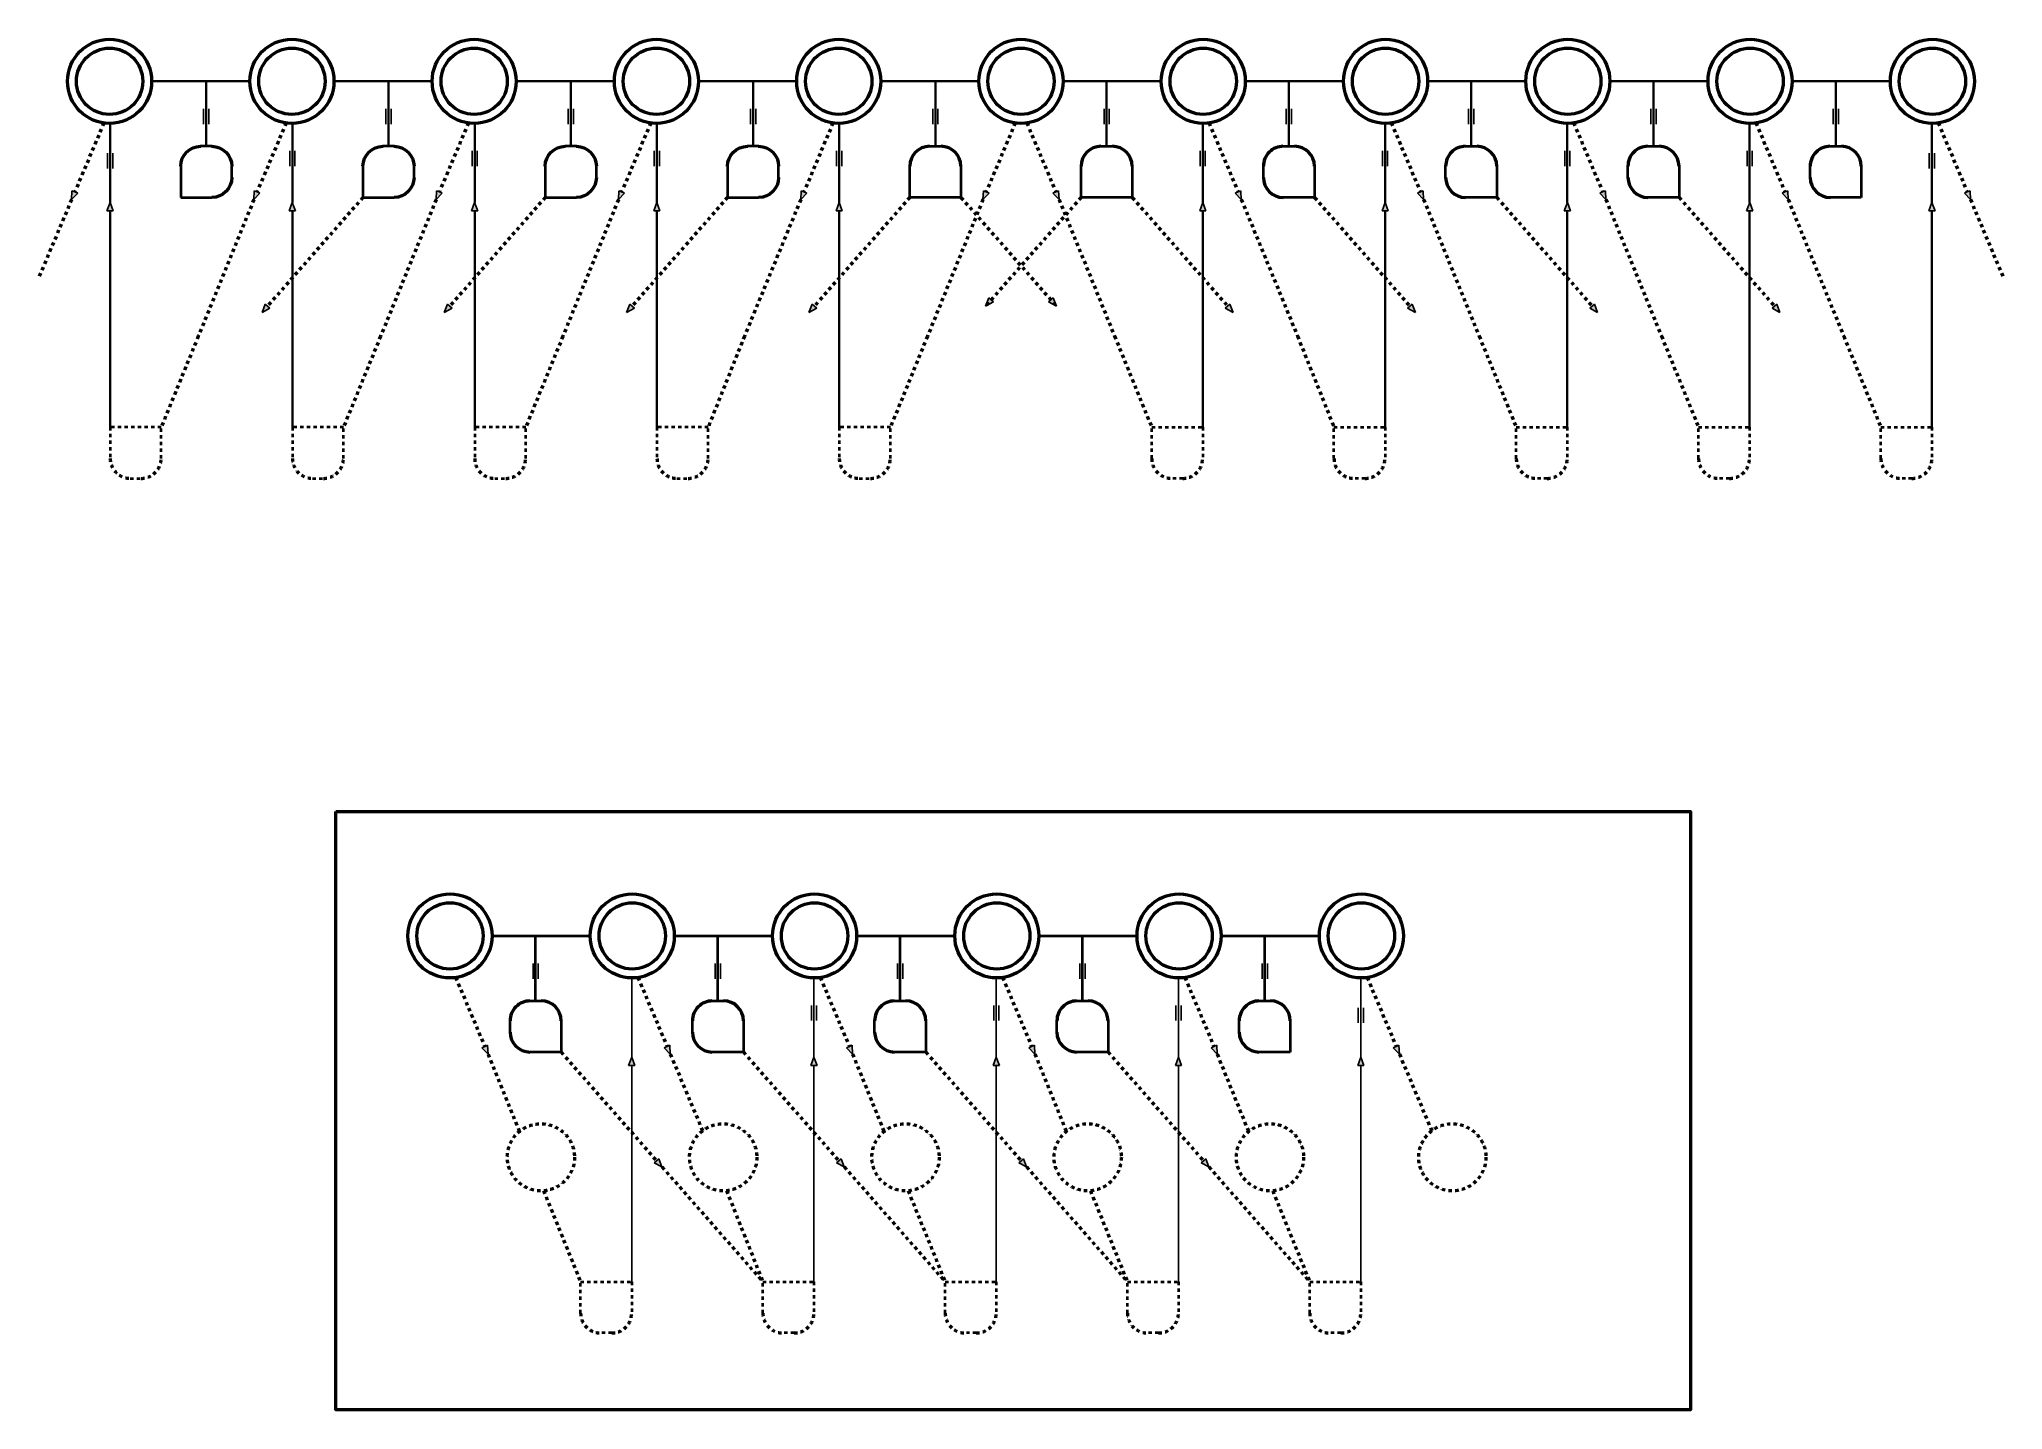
# Model space of a CAD drawing. Header units: centimetres. Extents: x -184 to 1587, y 109 to 1345.
import ezdxf

# ---------------------------------------------------------------- set-up
doc = ezdxf.new("R2010")
doc.units = ezdxf.units.CM
doc.header["$LTSCALE"] = 6
doc.header["$MEASUREMENT"] = 0
doc.linetypes.add('Demox2', pattern=[1, 0.5, -0.5])

# ---------------------------------------------------------------- blocks, each defined once
blk = doc.blocks.new('0')
at = {"lineweight": 40}
for p, q in [((245.5, 444.4), (245.5, 472.5)), ((245.5, 472.5), (273.6, 472.5)), ((291.6, 454.5), (291.6, 444.4)), ((273.6, 426.4), (263.5, 426.4))]:
    blk.add_line(p, q, dxfattribs=at)
at = {"lineweight": 50}
for centre, start, end in [((273.6, 454.5), 0, 90), ((263.5, 444.4), 180, 270), ((273.6, 444.4), 270, 0)]:
    blk.add_arc(centre, 18, start, end, dxfattribs=at)

msp = doc.modelspace()

# ---------------------------------------------------------------- hatches: boundary and pattern name
h = msp.add_hatch(color=256)
h.dxf.hatch_style = 1
h.paths.add_polyline_path([(728, 1109.8), (725.9, 1108), (733, 1104.2)])
h.paths.add_polyline_path([(730.1, 1111.7), (728, 1109.8), (733, 1104.2)])
h.paths.add_polyline_path([(672.1, 1111.7), (669.2, 1104.2), (674.2, 1109.8)])
h.paths.add_polyline_path([(674.2, 1109.8), (669.2, 1104.2), (676.3, 1108)])
h.paths.add_polyline_path([(735, 1208.3), (732.5, 1207.2), (729.9, 1206.1), (735.4, 1200.3)])
h.paths.add_polyline_path([(889.5, 1106), (887.4, 1104.2), (885.3, 1102.4), (892.4, 1098.6)])
h.paths.add_polyline_path([(865, 1197.6), (862.3, 1190.1), (865, 1190.1), (867.8, 1190.1)])
h.paths.add_polyline_path([(899.4, 1208.3), (896.9, 1207.2), (894.3, 1206.1), (899.8, 1200.3)])
h.paths.add_polyline_path([(1053.9, 1106), (1051.8, 1104.2), (1049.7, 1102.4), (1056.8, 1098.6)])
h.paths.add_polyline_path([(1029.5, 1197.6), (1026.7, 1190.1), (1029.5, 1190.1), (1032.3, 1190.1)])
h.paths.add_polyline_path([(1063.9, 1208.3), (1061.3, 1207.2), (1058.7, 1206.1), (1064.2, 1200.3)])
h.paths.add_polyline_path([(1193.9, 1197.6), (1191.1, 1190.1), (1193.9, 1190.1), (1196.7, 1190.1)])
h.paths.add_polyline_path([(1218.3, 1106), (1216.2, 1104.2), (1214.1, 1102.4), (1221.2, 1098.6)])
h.paths.add_polyline_path([(1228.3, 1208.3), (1225.7, 1207.2), (1223.1, 1206.1), (1228.6, 1200.3)])
h.paths.add_polyline_path([(1382.7, 1106), (1380.6, 1104.2), (1378.5, 1102.4), (1385.6, 1098.6)])
h.paths.add_polyline_path([(1358.3, 1197.6), (1355.5, 1190.1), (1358.3, 1190.1), (1361.1, 1190.1)])
h.paths.add_polyline_path([(1392.7, 1208.3), (1390.1, 1207.2), (1387.5, 1206.1), (1393, 1200.3)])
h.paths.add_polyline_path([(1522.7, 1197.6), (1519.9, 1190.1), (1522.7, 1190.1), (1525.5, 1190.1)])
h.paths.add_polyline_path([(1557.1, 1208.3), (1554.5, 1207.2), (1552, 1206.1), (1557.4, 1200.3)])
h.paths.add_polyline_path([(667.2, 1208.3), (669.7, 1207.2), (672.3, 1206.1), (666.8, 1200.3)])
h.paths.add_polyline_path([(537.2, 1197.6), (539.9, 1190.1), (537.2, 1190.1), (534.4, 1190.1)])
h.paths.add_polyline_path([(512.7, 1106), (514.8, 1104.2), (516.9, 1102.4), (509.8, 1098.6)])
h.paths.add_polyline_path([(502.8, 1208.3), (505.3, 1207.2), (507.9, 1206.1), (502.4, 1200.3)])
h.paths.add_polyline_path([(372.7, 1197.6), (375.5, 1190.1), (372.7, 1190.1), (369.9, 1190.1)])
h.paths.add_polyline_path([(348.3, 1106), (350.4, 1104.2), (352.5, 1102.4), (345.4, 1098.6)])
h.paths.add_polyline_path([(338.4, 1208.3), (340.9, 1207.2), (343.5, 1206.1), (338, 1200.3)])
h.paths.add_polyline_path([(208.3, 1197.6), (211.1, 1190.1), (208.3, 1190.1), (205.5, 1190.1)])
h.paths.add_polyline_path([(183.9, 1106), (186, 1104.2), (188.1, 1102.4), (181, 1098.6)])
h.paths.add_polyline_path([(174, 1208.3), (176.5, 1207.2), (179.1, 1206.1), (173.6, 1200.3)])
h.paths.add_polyline_path([(43.9, 1197.6), (46.7, 1190.1), (43.9, 1190.1), (41.1, 1190.1)])
h.paths.add_polyline_path([(9.5, 1208.3), (12.1, 1207.2), (14.7, 1206.1), (9.2, 1200.3)])
h.paths.add_polyline_path([(19.5, 1106), (21.6, 1104.2), (23.7, 1102.4), (16.6, 1098.6)])
h.paths.add_polyline_path([(-120.5, 1197.6), (-117.7, 1190.1), (-120.5, 1190.1), (-123.3, 1190.1)])
h.paths.add_polyline_path([(-154.9, 1208.3), (-152.3, 1207.2), (-149.7, 1206.1), (-155.2, 1200.3)])
h = msp.add_hatch(color=256)
h.dxf.hatch_style = 1
h.paths.add_polyline_path([(220, 437.8), (217.5, 436.7), (214.9, 435.6), (220.4, 429.8)])
h.paths.add_polyline_path([(350, 427.1), (347.2, 419.6), (350, 419.6), (352.8, 419.6)])
h.paths.add_polyline_path([(374.4, 335.5), (372.4, 333.7), (370.3, 331.9), (377.3, 328.1)])
h.paths.add_polyline_path([(384.4, 437.8), (381.9, 436.7), (379.3, 435.6), (384.8, 429.8)])
h.paths.add_polyline_path([(514.4, 427.1), (511.7, 419.6), (514.5, 419.6), (517.2, 419.6)])
h.paths.add_polyline_path([(538.9, 335.5), (536.8, 333.7), (534.7, 331.9), (541.7, 328.1)])
h.paths.add_polyline_path([(548.8, 437.8), (546.3, 436.7), (543.7, 435.6), (549.2, 429.8)])
h.paths.add_polyline_path([(678.8, 427.1), (676.1, 419.6), (678.9, 419.6), (681.6, 419.6)])
h.paths.add_polyline_path([(703.3, 335.5), (701.2, 333.7), (699.1, 331.9), (706.1, 328.1)])
h.paths.add_polyline_path([(713.2, 437.8), (710.7, 436.7), (708.1, 435.6), (713.6, 429.8)])
h.paths.add_polyline_path([(843.3, 427.1), (840.5, 419.6), (843.3, 419.6), (846, 419.6)])
h.paths.add_polyline_path([(877.6, 437.8), (875.1, 436.7), (872.5, 435.6), (878, 429.8)])
h.paths.add_polyline_path([(867.7, 335.5), (865.6, 333.7), (863.5, 331.9), (870.5, 328.1)])
h.paths.add_polyline_path([(1007.7, 427.1), (1004.9, 419.6), (1007.7, 419.6), (1010.4, 419.6)])
h.paths.add_polyline_path([(1042, 437.8), (1039.5, 436.7), (1036.9, 435.6), (1042.4, 429.8)])

# ---------------------------------------------------------------- linework, layer by layer
at = {"lineweight": 35}
for p, q in [((5.6, 1306.9), (-83.1, 1306.9)), ((-33.7, 1248.3), (-33.7, 1306.9)), ((170, 1306.9), (81.4, 1306.9)), ((130.7, 1248.3), (130.7, 1306.9)), ((334.4, 1306.9), (245.8, 1306.9)), ((295.1, 1248.3), (295.1, 1306.9)), ((498.8, 1306.9), (410.2, 1306.9)), ((459.5, 1248.3), (459.5, 1306.9)), ((663.2, 1306.9), (574.6, 1306.9)), ((623.9, 1248.3), (623.9, 1306.9)), ((739, 1306.9), (827.6, 1306.9)), ((778.3, 1248.3), (778.3, 1306.9)), ((903.4, 1306.9), (992, 1306.9)), ((942.7, 1248.3), (942.7, 1306.9)), ((1067.8, 1306.9), (1156.4, 1306.9)), ((1107.1, 1248.3), (1107.1, 1306.9)), ((1232.2, 1306.9), (1320.9, 1306.9)), ((1271.5, 1248.3), (1271.5, 1306.9)), ((1396.6, 1306.9), (1485.3, 1306.9)), ((1436, 1248.3), (1436, 1306.9)), ((-120.4, 1197.5), (-120.4, 1269.1)), ((44, 1197.5), (44, 1269.1)), ((208.4, 1197.5), (208.4, 1269.1)), ((372.8, 1197.5), (372.8, 1269.1)), ((537.2, 1197.6), (537.2, 1269.1)), ((865, 1197.6), (865, 1269.1)), ((1029.4, 1197.5), (1029.4, 1269.1)), ((1193.8, 1197.5), (1193.8, 1269.1)), ((1358.2, 1197.5), (1358.2, 1269.1)), ((1522.7, 1197.5), (1522.7, 1269.1)), ((-120.4, 995), (-120.4, 1190.1)), ((44, 995), (44, 1190.1)), ((208.4, 995), (208.4, 1190.1)), ((372.8, 995), (372.8, 1190.1)), ((537.2, 995), (537.2, 1190.1)), ((865, 995), (865, 1190.1)), ((1029.4, 995), (1029.4, 1190.1)), ((1193.8, 995), (1193.8, 1190.1)), ((1358.2, 995), (1358.2, 1190.1)), ((1522.7, 995), (1522.7, 1190.1))]:
    msp.add_line(p, q, dxfattribs=at)
for p, q in [((-36.1, 1282), (-36.1, 1268.3)), ((-31.4, 1282), (-31.4, 1268.3)), ((128.3, 1282), (128.3, 1268.3)), ((133, 1282), (133, 1268.3)), ((292.7, 1282), (292.7, 1268.3)), ((297.4, 1282), (297.4, 1268.3)), ((457.1, 1282), (457.1, 1268.3)), ((461.8, 1282), (461.8, 1268.3)), ((621.5, 1282), (621.5, 1268.3)), ((626.2, 1282), (626.2, 1268.3)), ((776, 1282), (776, 1268.3)), ((780.7, 1282), (780.7, 1268.3)), ((940.4, 1282), (940.4, 1268.3)), ((945.1, 1282), (945.1, 1268.3)), ((1104.8, 1282), (1104.8, 1268.3)), ((1109.5, 1282), (1109.5, 1268.3)), ((1269.2, 1282), (1269.2, 1268.3)), ((1273.9, 1282), (1273.9, 1268.3)), ((1433.6, 1282), (1433.6, 1268.3)), ((1438.3, 1282), (1438.3, 1268.3)), ((-122.8, 1242.1), (-122.8, 1228.4)), ((-118.1, 1242.1), (-118.1, 1228.4)), ((41.6, 1244.1), (41.6, 1230.5)), ((46.3, 1244.1), (46.3, 1230.5)), ((206, 1244.1), (206, 1230.5)), ((210.7, 1244.1), (210.7, 1230.5)), ((370.4, 1244.1), (370.4, 1230.5)), ((375.1, 1244.1), (375.1, 1230.5)), ((534.8, 1244.1), (534.8, 1230.5)), ((539.5, 1244.1), (539.5, 1230.5)), ((862.7, 1244.1), (862.7, 1230.5)), ((867.3, 1244.1), (867.3, 1230.5)), ((1027.1, 1244.1), (1027.1, 1230.5)), ((1031.8, 1244.1), (1031.8, 1230.5)), ((1191.5, 1244.1), (1191.5, 1230.5)), ((1196.2, 1244.1), (1196.2, 1230.5)), ((1355.9, 1244.1), (1355.9, 1230.5)), ((1360.6, 1244.1), (1360.6, 1230.5)), ((1520.3, 1242.1), (1520.3, 1228.4)), ((1525, 1242.1), (1525, 1228.4)), ((-155.2, 1200.3), (-154.9, 1208.3)), ((-155.2, 1200.3), (-149.7, 1206.1)), ((-154.9, 1208.3), (-152.3, 1207.2)), ((-149.7, 1206.1), (-152.3, 1207.2)), ((9.2, 1200.3), (9.5, 1208.3)), ((9.2, 1200.3), (14.7, 1206.1)), ((9.5, 1208.3), (12.1, 1207.2)), ((14.7, 1206.1), (12.1, 1207.2)), ((173.6, 1200.3), (174, 1208.3)), ((173.6, 1200.3), (179.1, 1206.1)), ((174, 1208.3), (176.5, 1207.2)), ((179.1, 1206.1), (176.5, 1207.2)), ((338, 1200.3), (338.4, 1208.3)), ((338, 1200.3), (343.5, 1206.1)), ((338.4, 1208.3), (340.9, 1207.2)), ((343.5, 1206.1), (340.9, 1207.2)), ((502.4, 1200.3), (502.8, 1208.3)), ((502.4, 1200.3), (507.9, 1206.1)), ((502.8, 1208.3), (505.3, 1207.2)), ((507.9, 1206.1), (505.3, 1207.2)), ((666.8, 1200.3), (667.2, 1208.3)), ((666.8, 1200.3), (672.3, 1206.1)), ((667.2, 1208.3), (669.7, 1207.2)), ((672.3, 1206.1), (669.7, 1207.2)), ((729.9, 1206.1), (732.5, 1207.2)), ((735.4, 1200.3), (729.9, 1206.1)), ((735, 1208.3), (732.5, 1207.2)), ((735.4, 1200.3), (735, 1208.3)), ((894.3, 1206.1), (896.9, 1207.2)), ((899.8, 1200.3), (894.3, 1206.1)), ((899.4, 1208.3), (896.9, 1207.2)), ((899.8, 1200.3), (899.4, 1208.3)), ((1058.7, 1206.1), (1061.3, 1207.2)), ((1064.2, 1200.3), (1058.7, 1206.1)), ((1063.9, 1208.3), (1061.3, 1207.2)), ((1064.2, 1200.3), (1063.9, 1208.3)), ((1223.1, 1206.1), (1225.7, 1207.2)), ((1228.6, 1200.3), (1223.1, 1206.1)), ((1228.3, 1208.3), (1225.7, 1207.2)), ((1228.6, 1200.3), (1228.3, 1208.3)), ((1387.5, 1206.1), (1390.1, 1207.2)), ((1393, 1200.3), (1387.5, 1206.1)), ((1392.7, 1208.3), (1390.1, 1207.2)), ((1393, 1200.3), (1392.7, 1208.3)), ((1552, 1206.1), (1554.5, 1207.2)), ((1557.4, 1200.3), (1552, 1206.1)), ((1557.1, 1208.3), (1554.5, 1207.2)), ((1557.4, 1200.3), (1557.1, 1208.3)), ((-120.5, 1197.6), (-123.3, 1190.1)), ((-123.3, 1190.1), (-120.5, 1190.1)), ((-120.5, 1197.6), (-117.7, 1190.1)), ((-117.7, 1190.1), (-120.5, 1190.1)), ((43.9, 1197.6), (41.1, 1190.1)), ((41.1, 1190.1), (43.9, 1190.1)), ((43.9, 1197.6), (46.7, 1190.1)), ((46.7, 1190.1), (43.9, 1190.1)), ((208.3, 1197.6), (205.5, 1190.1)), ((205.5, 1190.1), (208.3, 1190.1)), ((208.3, 1197.6), (211.1, 1190.1)), ((211.1, 1190.1), (208.3, 1190.1)), ((372.7, 1197.6), (369.9, 1190.1)), ((369.9, 1190.1), (372.7, 1190.1)), ((372.7, 1197.6), (375.5, 1190.1)), ((375.5, 1190.1), (372.7, 1190.1)), ((537.2, 1197.6), (534.4, 1190.1)), ((534.4, 1190.1), (537.2, 1190.1)), ((537.2, 1197.6), (539.9, 1190.1)), ((539.9, 1190.1), (537.2, 1190.1)), ((865, 1197.6), (862.3, 1190.1)), ((862.3, 1190.1), (865, 1190.1)), ((865, 1197.6), (867.8, 1190.1)), ((867.8, 1190.1), (865, 1190.1)), ((1029.5, 1197.6), (1026.7, 1190.1)), ((1026.7, 1190.1), (1029.5, 1190.1)), ((1029.5, 1197.6), (1032.3, 1190.1)), ((1032.3, 1190.1), (1029.5, 1190.1)), ((1193.9, 1197.6), (1191.1, 1190.1)), ((1191.1, 1190.1), (1193.9, 1190.1)), ((1193.9, 1197.6), (1196.7, 1190.1)), ((1196.7, 1190.1), (1193.9, 1190.1)), ((1358.3, 1197.6), (1355.5, 1190.1)), ((1355.5, 1190.1), (1358.3, 1190.1)), ((1358.3, 1197.6), (1361.1, 1190.1)), ((1361.1, 1190.1), (1358.3, 1190.1)), ((1522.7, 1197.6), (1519.9, 1190.1)), ((1519.9, 1190.1), (1522.7, 1190.1)), ((1522.7, 1197.6), (1525.5, 1190.1)), ((1525.5, 1190.1), (1522.7, 1190.1)), ((16.6, 1098.6), (19.5, 1106)), ((16.6, 1098.6), (23.7, 1102.4)), ((19.5, 1106), (21.6, 1104.2)), ((23.7, 1102.4), (21.6, 1104.2)), ((181, 1098.6), (183.9, 1106)), ((181, 1098.6), (188.1, 1102.4)), ((183.9, 1106), (186, 1104.2)), ((188.1, 1102.4), (186, 1104.2)), ((345.4, 1098.6), (348.3, 1106)), ((345.4, 1098.6), (352.5, 1102.4)), ((348.3, 1106), (350.4, 1104.2)), ((352.5, 1102.4), (350.4, 1104.2)), ((509.8, 1098.6), (512.7, 1106)), ((509.8, 1098.6), (516.9, 1102.4)), ((512.7, 1106), (514.8, 1104.2)), ((516.9, 1102.4), (514.8, 1104.2)), ((669.2, 1104.2), (672.1, 1111.7)), ((669.2, 1104.2), (676.3, 1108)), ((672.1, 1111.7), (674.2, 1109.8)), ((676.3, 1108), (674.2, 1109.8)), ((725.9, 1108), (728, 1109.8)), ((733, 1104.2), (725.9, 1108)), ((730.1, 1111.7), (728, 1109.8)), ((733, 1104.2), (730.1, 1111.7)), ((885.3, 1102.4), (887.4, 1104.2)), ((892.4, 1098.6), (885.3, 1102.4)), ((889.5, 1106), (887.4, 1104.2)), ((892.4, 1098.6), (889.5, 1106)), ((1049.7, 1102.4), (1051.8, 1104.2)), ((1056.8, 1098.6), (1049.7, 1102.4)), ((1053.9, 1106), (1051.8, 1104.2)), ((1056.8, 1098.6), (1053.9, 1106)), ((1214.1, 1102.4), (1216.2, 1104.2)), ((1221.2, 1098.6), (1214.1, 1102.4)), ((1218.3, 1106), (1216.2, 1104.2)), ((1221.2, 1098.6), (1218.3, 1106)), ((1378.5, 1102.4), (1380.6, 1104.2)), ((1385.6, 1098.6), (1378.5, 1102.4)), ((1382.7, 1106), (1380.6, 1104.2)), ((1385.6, 1098.6), (1382.7, 1106)), ((261, 511.5), (261, 497.8)), ((265.6, 511.5), (265.6, 497.8)), ((350, 427.1), (350, 498.6)), ((425.4, 511.5), (425.4, 497.8)), ((430, 511.5), (430, 497.8)), ((514.4, 427), (514.4, 498.6)), ((589.8, 511.5), (589.8, 497.8)), ((594.4, 511.5), (594.4, 497.8)), ((678.8, 427), (678.8, 498.6)), ((754.2, 511.5), (754.2, 497.8)), ((758.9, 511.5), (758.9, 497.8)), ((843.2, 427), (843.2, 498.6)), ((918.6, 511.5), (918.6, 497.8)), ((923.3, 511.5), (923.3, 497.8)), ((1007.6, 427), (1007.6, 498.6)), ((512.1, 473.6), (512.1, 460)), ((516.7, 473.6), (516.7, 460)), ((676.5, 473.6), (676.5, 460)), ((681.1, 473.6), (681.1, 460)), ((840.9, 473.6), (840.9, 460)), ((845.6, 473.6), (845.6, 460)), ((1005.3, 471.6), (1005.3, 457.9)), ((1010, 471.6), (1010, 457.9)), ((214.9, 435.6), (217.5, 436.7)), ((220.4, 429.8), (214.9, 435.6)), ((220, 437.8), (217.5, 436.7)), ((220.4, 429.8), (220, 437.8)), ((350, 427.1), (347.2, 419.6)), ((350, 427.1), (352.8, 419.6)), ((379.3, 435.6), (381.9, 436.7)), ((384.8, 429.8), (379.3, 435.6)), ((384.4, 437.8), (381.9, 436.7)), ((384.8, 429.8), (384.4, 437.8)), ((514.4, 427.1), (511.7, 419.6)), ((514.4, 427.1), (517.2, 419.6)), ((543.7, 435.6), (546.3, 436.7)), ((549.2, 429.8), (543.7, 435.6)), ((548.8, 437.8), (546.3, 436.7)), ((549.2, 429.8), (548.8, 437.8)), ((678.8, 427.1), (676.1, 419.6)), ((678.8, 427.1), (681.6, 419.6)), ((708.1, 435.6), (710.7, 436.7)), ((713.6, 429.8), (708.1, 435.6)), ((713.2, 437.8), (710.7, 436.7)), ((713.6, 429.8), (713.2, 437.8)), ((843.3, 427.1), (840.5, 419.6)), ((843.3, 427.1), (846, 419.6)), ((872.5, 435.6), (875.1, 436.7)), ((878, 429.8), (872.5, 435.6)), ((877.6, 437.8), (875.1, 436.7)), ((878, 429.8), (877.6, 437.8)), ((1007.7, 427.1), (1004.9, 419.6)), ((1007.7, 427.1), (1010.4, 419.6)), ((1036.9, 435.6), (1039.5, 436.7)), ((1042.4, 429.8), (1036.9, 435.6)), ((1042, 437.8), (1039.5, 436.7)), ((1042.4, 429.8), (1042, 437.8)), ((347.2, 419.6), (350, 419.6)), ((350, 224.5), (350, 419.6)), ((352.8, 419.6), (350, 419.6)), ((511.7, 419.6), (514.5, 419.6)), ((514.4, 224.5), (514.4, 419.6)), ((517.2, 419.6), (514.5, 419.6)), ((676.1, 419.6), (678.9, 419.6)), ((678.8, 224.5), (678.8, 419.6)), ((681.6, 419.6), (678.9, 419.6)), ((840.5, 419.6), (843.3, 419.6)), ((843.2, 224.5), (843.2, 419.6)), ((846, 419.6), (843.3, 419.6)), ((1004.9, 419.6), (1007.7, 419.6)), ((1007.6, 224.5), (1007.6, 419.6)), ((1010.4, 419.6), (1007.7, 419.6)), ((370.3, 331.9), (372.4, 333.7)), ((377.3, 328.1), (370.3, 331.9)), ((374.4, 335.5), (372.4, 333.7)), ((377.3, 328.1), (374.4, 335.5)), ((534.7, 331.9), (536.8, 333.7)), ((541.7, 328.1), (534.7, 331.9)), ((538.9, 335.5), (536.8, 333.7)), ((541.7, 328.1), (538.9, 335.5)), ((699.1, 331.9), (701.2, 333.7)), ((706.1, 328.1), (699.1, 331.9)), ((703.3, 335.5), (701.2, 333.7)), ((706.1, 328.1), (703.3, 335.5)), ((863.5, 331.9), (865.6, 333.7)), ((870.5, 328.1), (863.5, 331.9)), ((867.7, 335.5), (865.6, 333.7)), ((870.5, 328.1), (867.7, 335.5))]:
    msp.add_line(p, q)
at = {"linetype": 'Demox2', "lineweight": 50}
for p, q in [((-126.1, 1269.4), (-152.3, 1207.2)), ((38.3, 1269.4), (12.1, 1207.2)), ((202.7, 1269.4), (176.5, 1207.2)), ((367.1, 1269.4), (340.9, 1207.2)), ((531.5, 1269.4), (505.3, 1207.2)), ((695.9, 1269.4), (669.7, 1207.2)), ((706.3, 1269.4), (732.5, 1207.2)), ((870.7, 1269.4), (896.9, 1207.2)), ((1035.1, 1269.4), (1061.3, 1207.2)), ((1199.5, 1269.4), (1225.7, 1207.2)), ((1363.9, 1269.4), (1390.1, 1207.2)), ((1528.3, 1269.4), (1554.5, 1207.2)), ((-155.2, 1200.3), (-184.3, 1131.2)), ((9.2, 1200.3), (-40.9, 1077.1)), ((107.6, 1202.2), (21.6, 1104.2)), ((173.6, 1200.3), (123.5, 1077.1)), ((272, 1202.2), (186, 1104.2)), ((338, 1200.3), (287.9, 1077.1)), ((436.4, 1202.2), (350.4, 1104.2)), ((502.4, 1200.3), (451.7, 1077.2)), ((600.8, 1202.2), (514.8, 1104.2)), ((666.8, 1200.3), (616.7, 1077.1)), ((646.9, 1202.2), (733, 1104.2)), ((755.3, 1202.2), (669.2, 1104.2)), ((735.4, 1200.3), (785.5, 1077.1)), ((801.4, 1202.2), (887.4, 1104.2)), ((899.8, 1200.3), (950.5, 1077.2)), ((965.8, 1202.2), (1051.8, 1104.2)), ((1064.2, 1200.3), (1114.3, 1077.1)), ((1130.2, 1202.2), (1216.2, 1104.2)), ((1228.6, 1200.3), (1278.7, 1077.1)), ((1294.6, 1202.2), (1380.6, 1104.2)), ((1393, 1200.3), (1443.1, 1077.1)), ((1557.4, 1200.3), (1586.5, 1131.2)), ((-40.9, 1077.1), (-74.4, 995)), ((123.5, 1077.1), (90, 995)), ((287.9, 1077.1), (254.4, 995)), ((451.7, 1077.2), (418.9, 995)), ((616.7, 1077.1), (583.3, 995)), ((785.5, 1077.1), (819, 995)), ((950.5, 1077.2), (983.4, 995)), ((1114.3, 1077.1), (1147.8, 995)), ((1278.7, 1077.1), (1312.2, 995)), ((1443.1, 1077.1), (1476.6, 995)), ((191.2, 498.9), (217.5, 436.7)), ((355.6, 498.9), (381.9, 436.7)), ((520, 498.9), (546.3, 436.7)), ((684.5, 498.9), (710.7, 436.7)), ((848.9, 498.9), (875.1, 436.7)), ((1013.3, 498.9), (1039.5, 436.7)), ((220.4, 429.8), (248.7, 360.1)), ((286.3, 431.7), (372.4, 333.7)), ((384.8, 429.8), (413.9, 360.7)), ((450.7, 431.7), (536.8, 333.7)), ((549.2, 429.8), (577.5, 360.1)), ((615.2, 431.7), (701.2, 333.7)), ((713.6, 429.8), (741.9, 360.1)), ((779.6, 431.7), (865.6, 333.7)), ((878, 429.8), (906.3, 360.1)), ((1042.4, 429.8), (1071.5, 360.7)), ((377.3, 328.1), (468.3, 224.5)), ((541.7, 328.1), (632.7, 224.5)), ((706.1, 328.1), (797.1, 224.5)), ((870.5, 328.1), (961.5, 224.5)), ((270.5, 306.6), (303.9, 224.5)), ((435.5, 306.7), (468.3, 224.5)), ((599.3, 306.6), (632.7, 224.5)), ((763.7, 306.6), (797.1, 224.5)), ((928.1, 306.6), (961.5, 224.5))]:
    msp.add_line(p, q, dxfattribs=at)
at = {"lineweight": 40}
for p, q in [((618.8, 1248.3), (628.9, 1248.3)), ((773.3, 1248.3), (783.4, 1248.3)), ((600.8, 1202.2), (600.8, 1230.3)), ((646.9, 1230.3), (646.9, 1202.2)), ((755.3, 1202.2), (755.3, 1230.3)), ((801.4, 1230.3), (801.4, 1202.2)), ((646.9, 1202.2), (600.8, 1202.2)), ((801.4, 1202.2), (755.3, 1202.2)), ((223.9, 536.4), (312.6, 536.4)), ((263.3, 477.8), (263.3, 536.4)), ((388.3, 536.4), (477, 536.4)), ((427.7, 477.8), (427.7, 536.4)), ((552.7, 536.4), (641.4, 536.4)), ((592.1, 477.8), (592.1, 536.4)), ((717.2, 536.4), (805.8, 536.4)), ((756.5, 477.8), (756.5, 536.4)), ((881.6, 536.4), (970.2, 536.4)), ((920.9, 477.8), (920.9, 536.4))]:
    msp.add_line(p, q, dxfattribs=at)
at = {"linetype": 'Demox2', "lineweight": 40}
for p, q in [((-74.4, 995), (-120.4, 995)), ((-120.4, 995), (-120.4, 966.9)), ((-74.4, 966.9), (-74.4, 995)), ((90, 995), (44, 995)), ((44, 995), (44, 966.9)), ((90, 966.9), (90, 995)), ((254.4, 995), (208.4, 995)), ((208.4, 995), (208.4, 966.9)), ((254.4, 966.9), (254.4, 995)), ((418.9, 995), (372.8, 995)), ((372.8, 995), (372.8, 966.9)), ((418.9, 966.9), (418.9, 995)), ((583.3, 995), (537.2, 995)), ((537.2, 995), (537.2, 966.9)), ((583.3, 966.9), (583.3, 995)), ((819, 966.9), (819, 995)), ((819, 995), (865, 995)), ((865, 995), (865, 966.9)), ((983.4, 966.9), (983.4, 995)), ((983.4, 995), (1029.4, 995)), ((1029.4, 995), (1029.4, 966.9)), ((1147.8, 966.9), (1147.8, 995)), ((1147.8, 995), (1193.8, 995)), ((1193.8, 995), (1193.8, 966.9)), ((1312.2, 966.9), (1312.2, 995)), ((1312.2, 995), (1358.2, 995)), ((1358.2, 995), (1358.2, 966.9)), ((1476.6, 966.9), (1476.6, 995)), ((1476.6, 995), (1522.7, 995)), ((1522.7, 995), (1522.7, 966.9)), ((-102.4, 948.9), (-92.4, 948.9)), ((62, 948.9), (72, 948.9)), ((226.4, 948.9), (236.4, 948.9)), ((390.8, 948.9), (400.9, 948.9)), ((555.2, 948.9), (565.3, 948.9)), ((847, 948.9), (837, 948.9)), ((1011.4, 948.9), (1001.4, 948.9)), ((1175.8, 948.9), (1165.8, 948.9)), ((1340.2, 948.9), (1330.2, 948.9)), ((1504.7, 948.9), (1494.6, 948.9)), ((303.9, 196.4), (303.9, 224.5)), ((303.9, 224.5), (350, 224.5)), ((350, 224.5), (350, 196.4)), ((468.3, 196.4), (468.3, 224.5)), ((468.3, 224.5), (514.4, 224.5)), ((514.4, 224.5), (514.4, 196.4)), ((632.7, 196.4), (632.7, 224.5)), ((632.7, 224.5), (678.8, 224.5)), ((678.8, 224.5), (678.8, 196.4)), ((797.1, 196.4), (797.1, 224.5)), ((797.1, 224.5), (843.2, 224.5)), ((843.2, 224.5), (843.2, 196.4)), ((961.5, 196.4), (961.5, 224.5)), ((961.5, 224.5), (1007.6, 224.5)), ((1007.6, 224.5), (1007.6, 196.4)), ((332, 178.4), (321.9, 178.4)), ((496.4, 178.4), (486.3, 178.4)), ((660.8, 178.4), (650.7, 178.4)), ((825.2, 178.4), (815.1, 178.4)), ((989.6, 178.4), (979.5, 178.4))]:
    msp.add_line(p, q, dxfattribs=at)
at = {"lineweight": 50}
msp.add_lwpolyline([(83.2, 648.5), (1305, 648.5), (1305, 109.2), (83.2, 109.2)], close=True, dxfattribs=at)
for centre, radius in [((-120.9, 1306.9), 37.9), ((-120.9, 1306.9), 29.9), ((43.5, 1306.9), 37.9), ((43.5, 1306.9), 29.9), ((207.9, 1306.9), 37.9), ((207.9, 1306.9), 29.9), ((372.3, 1306.9), 37.9), ((372.3, 1306.9), 29.9), ((536.7, 1306.9), 37.9), ((536.7, 1306.9), 29.9), ((701.1, 1306.9), 37.9), ((701.1, 1306.9), 37.9), ((701.1, 1306.9), 29.9), ((701.1, 1306.9), 29.9), ((865.5, 1306.9), 37.9), ((865.5, 1306.9), 29.9), ((1029.9, 1306.9), 37.9), ((1029.9, 1306.9), 29.9), ((1194.3, 1306.9), 37.9), ((1194.3, 1306.9), 29.9), ((1358.7, 1306.9), 37.9), ((1358.7, 1306.9), 29.9), ((1523.1, 1306.9), 37.9), ((1523.1, 1306.9), 29.9), ((186.1, 536.4), 37.9), ((350.5, 536.4), 37.9), ((514.9, 536.4), 37.9), ((679.3, 536.4), 37.9), ((843.7, 536.4), 37.9), ((1008.1, 536.4), 37.9), ((186.1, 536.4), 29.9), ((350.5, 536.4), 29.9), ((514.9, 536.4), 29.9), ((679.3, 536.4), 29.9), ((843.7, 536.4), 29.9), ((1008.1, 536.4), 29.9)]:
    msp.add_circle(centre, radius, dxfattribs=at)
at = {"linetype": 'Demox2', "lineweight": 50}
for centre in [(268.1, 336.8), (432.5, 336.8), (596.9, 336.8), (761.3, 336.8), (925.7, 336.8), (1090.1, 336.8)]:
    msp.add_circle(centre, 30.3, dxfattribs=at)
at = {"lineweight": 50}
for centre, start, end in [((618.8, 1230.3), 90, 180), ((628.9, 1230.3), 0, 90), ((773.3, 1230.3), 90, 180), ((783.4, 1230.3), 0, 90)]:
    msp.add_arc(centre, 18, start, end, dxfattribs=at)
at = {"linetype": 'Demox2', "lineweight": 50}
for centre, start, end in [((-102.4, 966.9), 180, 270), ((-92.4, 966.9), 270, 0), ((62, 966.9), 180, 270), ((72, 966.9), 270, 0), ((226.4, 966.9), 180, 270), ((236.4, 966.9), 270, 0), ((390.8, 966.9), 180, 270), ((400.9, 966.9), 270, 0), ((555.2, 966.9), 180, 270), ((565.3, 966.9), 270, 0), ((837, 966.9), 180, 270), ((847, 966.9), 270, 0), ((1001.4, 966.9), 180, 270), ((1011.4, 966.9), 270, 0), ((1165.8, 966.9), 180, 270), ((1175.8, 966.9), 270, 0), ((1330.2, 966.9), 180, 270), ((1340.2, 966.9), 270, 0), ((1494.6, 966.9), 180, 270), ((1504.7, 966.9), 270, 0), ((321.9, 196.4), 180, 270), ((332, 196.4), 270, 0), ((486.3, 196.4), 180, 270), ((496.4, 196.4), 270, 0), ((650.7, 196.4), 180, 270), ((660.8, 196.4), 270, 0), ((815.1, 196.4), 180, 270), ((825.2, 196.4), 270, 0), ((979.5, 196.4), 180, 270), ((989.6, 196.4), 270, 0)]:
    msp.add_arc(centre, 18, start, end, dxfattribs=at)

# ---------------------------------------------------------------- block references
at = {"xscale": -1, "rotation": 180}
for p in [(-302.3, 1674.7), (-137.9, 1674.7), (26.5, 1674.7), (190.9, 1674.7)]:
    msp.add_blockref('0', p, dxfattribs=at)
at = {"rotation": 180}
for p in [(1211.3, 1674.7), (1375.7, 1674.7), (1540.1, 1674.7), (1704.5, 1674.7), (531.9, 904.2), (696.3, 904.2), (860.7, 904.2), (1025.1, 904.2), (1189.5, 904.2)]:
    msp.add_blockref('0', p, dxfattribs=at)

doc.saveas('drawing.dxf')
